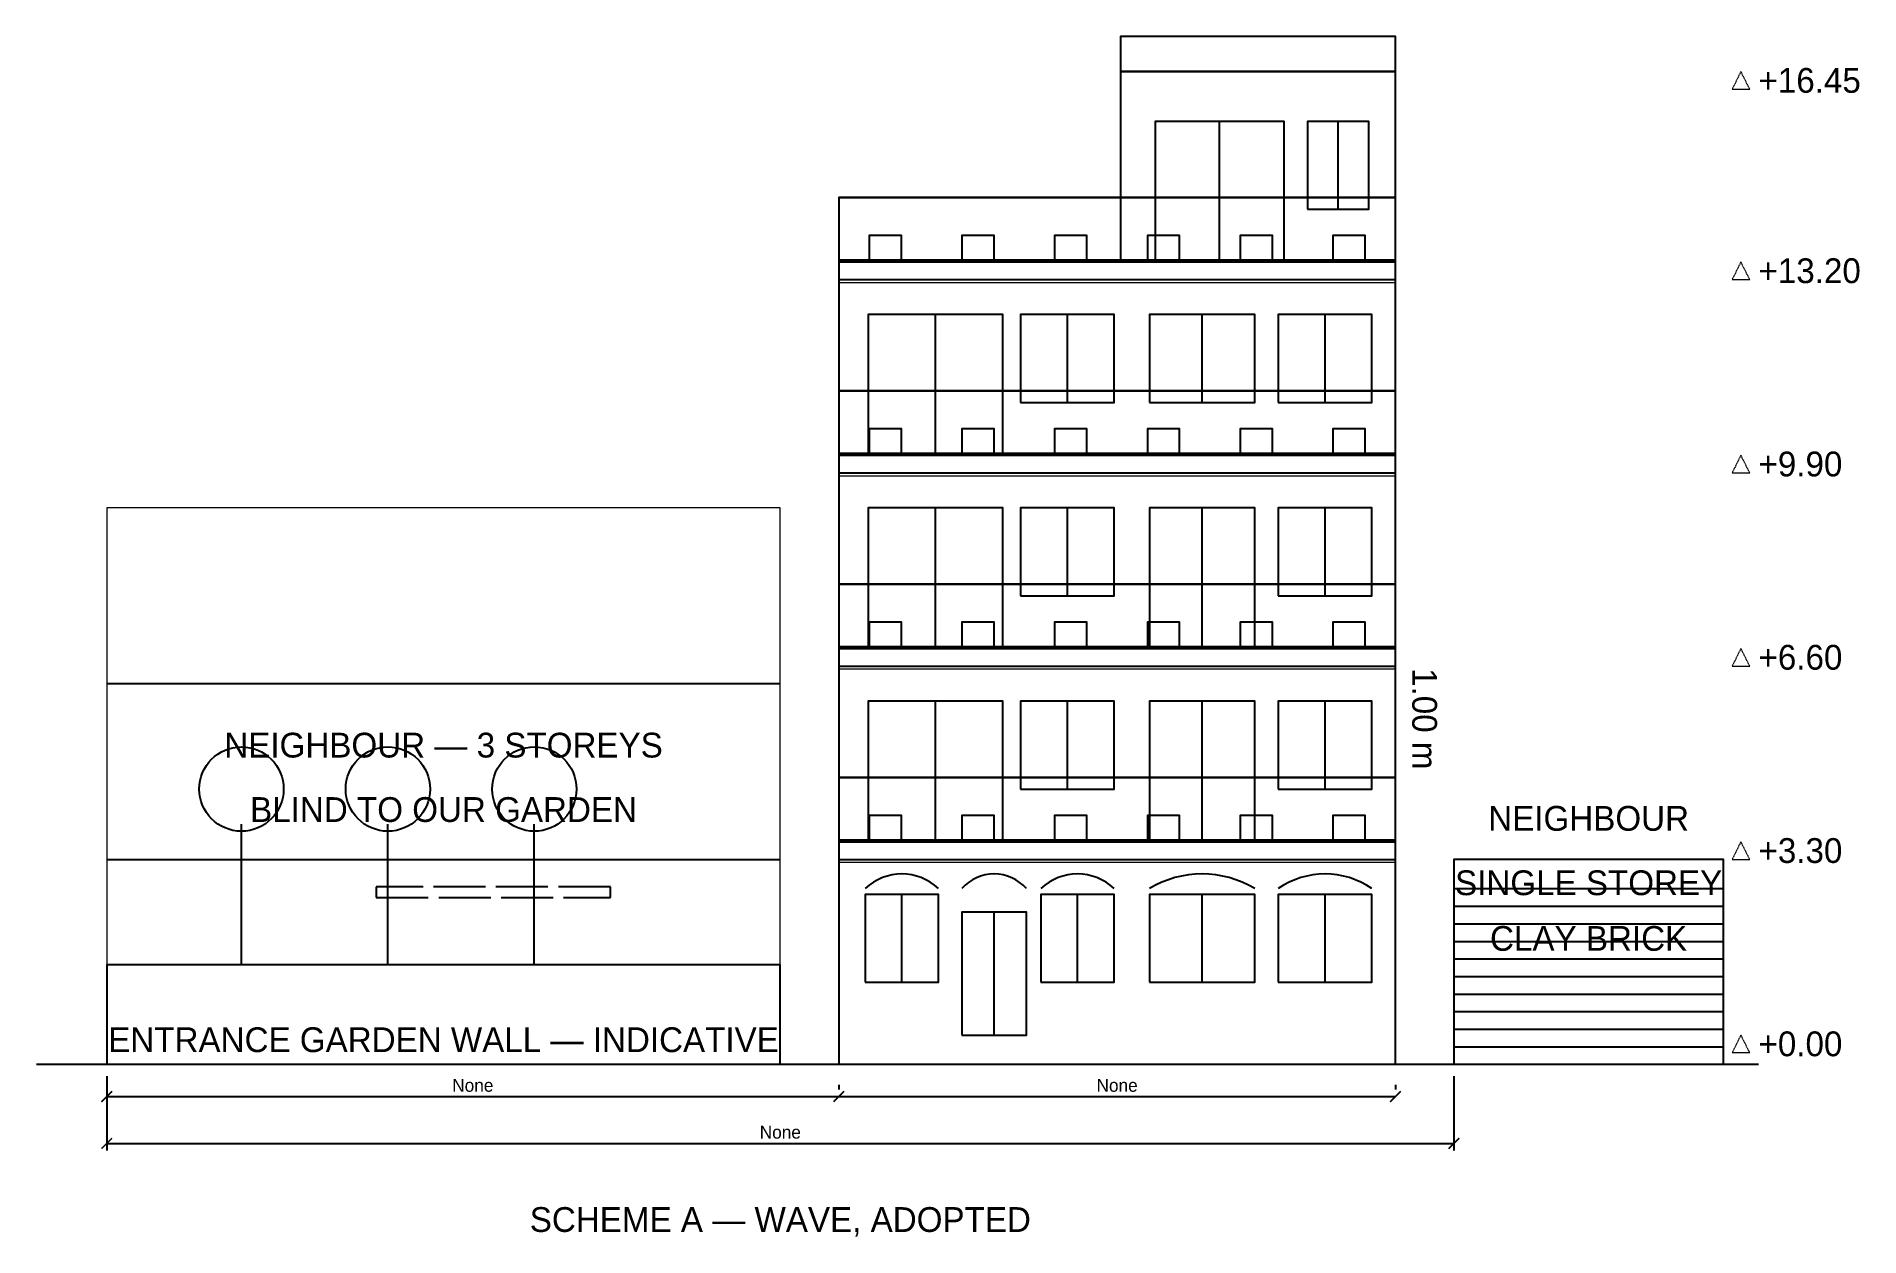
# Model space of a CAD drawing. Header units: millimetres. Extents: x -1200 to 29925, y -3440 to 17050.
import ezdxf
from ezdxf.enums import TextEntityAlignment as Align

# ---------------------------------------------------------------- set-up
doc = ezdxf.new("R2010")
doc.units = ezdxf.units.MM
doc.header["$LTSCALE"] = 20
doc.linetypes.add('DASHED', pattern=[1.524, 1.27, -0.254])
for name, color, linetype, lineweight in [('A-ANNO-DIMS', 5, 'CONTINUOUS', 13), ('A-ANNO-SYMB', 5, 'DASHED', 13), ('A-ANNO-TEXT', 7, 'CONTINUOUS', 13), ('A-FLOR', 7, 'CONTINUOUS', 25), ('A-FLOR-OVER', 7, 'CONTINUOUS', 25), ('A-FURN', 6, 'CONTINUOUS', 13)]:
    doc.layers.add(name, color=color, linetype=linetype, lineweight=lineweight)
doc.dimstyles.new('ARCH', dxfattribs={"dimtxt": 2.2, "dimasz": 1.8, "dimexe": 1.2, "dimexo": 2, "dimgap": 0.8, "dimtad": 1, "dimlfac": 0.001, "dimblk": 'ARCHTICK', "dimcen": 2.5, "dimazin": 3, "dimtfac": 1, "dimtmove": 0, "dimatfit": 3})

# ---------------------------------------------------------------- blocks, each defined once
blk = doc.blocks.new('_ARCHTICK')
at = {"color": 0, "linetype": 'BYBLOCK', "const_width": 0.15}
blk.add_lwpolyline([(-0.5, -0.5), (0.5, 0.5)], dxfattribs=at)

msp = doc.modelspace()

# ---------------------------------------------------------------- linework, layer by layer
at = {"layer": 'A-ANNO-SYMB'}
for points in [[(27900, 16450), (27750, 16150), (28050, 16150)], [(27900, 13200), (27750, 12900), (28050, 12900)], [(27900, 9900), (27750, 9600), (28050, 9600)], [(27900, 6600), (27750, 6300), (28050, 6300)], [(27900, 3300), (27750, 3000), (28050, 3000)], [(27900, 0), (27750, -300), (28050, -300)]]:
    msp.add_lwpolyline(points, close=True, dxfattribs=at)
at = {"layer": 'A-FLOR'}
for p, q in [((19000, 13200), (19000, 15600)), ((21025, 14100), (21025, 15600)), ((12500, 14300), (22000, 14300)), ((14150, 9900), (14150, 12300)), ((16400, 10800), (16400, 12300)), ((18700, 10800), (18700, 12300)), ((20800, 10800), (20800, 12300)), ((12500, 11000), (22000, 11000)), ((14150, 6600), (14150, 9000)), ((16400, 7500), (16400, 9000)), ((18700, 6600), (18700, 9000)), ((20800, 7500), (20800, 9000)), ((12500, 7700), (22000, 7700)), ((0, 6000), (11500, 6000)), ((14150, 3300), (14150, 5700)), ((16400, 4200), (16400, 5700)), ((18700, 3300), (18700, 5700)), ((20800, 4200), (20800, 5700)), ((12500, 4400), (22000, 4400)), ((2300, 1200), (2300, 3600)), ((4800, 1200), (4800, 3600)), ((7300, 1200), (7300, 3600)), ((0, 3000), (11500, 3000)), ((23000, 2500), (27600, 2500)), ((13575, 900), (13575, 2400)), ((16575, 900), (16575, 2400)), ((18700, 900), (18700, 2400)), ((20800, 900), (20800, 2400)), ((23000, 2200), (27600, 2200)), ((15150, 0), (15150, 2100)), ((23000, 1900), (27600, 1900)), ((23000, 1600), (27600, 1600)), ((23000, 1300), (27600, 1300)), ((23000, 1000), (27600, 1000)), ((23000, 700), (27600, 700)), ((23000, 400), (27600, 400)), ((23000, 100), (27600, 100)), ((23000, -200), (27600, -200)), ((-1200, -500), (28200, -500)), ((11100, -500), (23400, -500))]:
    msp.add_line(p, q, dxfattribs=at)
for points in [[(17310, 16450), (22000, 16450), (22000, 17050), (17310, 17050)], [(17310, 13200), (22000, 13200), (22000, 16450), (17310, 16450)], [(17900, 13200), (20100, 13200), (20100, 15600), (17900, 15600)], [(20500, 14100), (21550, 14100), (21550, 15600), (20500, 15600)], [(12500, 13200), (22000, 13200), (22000, 14300), (12500, 14300)], [(12500, 13200), (22000, 13200), (22000, 14300), (12500, 14300)], [(13016.667, 13200), (13566.667, 13200), (13566.667, 13650), (13016.667, 13650)], [(14600, 13200), (15150, 13200), (15150, 13650), (14600, 13650)], [(16183.333, 13200), (16733.333, 13200), (16733.333, 13650), (16183.333, 13650)], [(17766.667, 13200), (18316.667, 13200), (18316.667, 13650), (17766.667, 13650)], [(19350, 13200), (19900, 13200), (19900, 13650), (19350, 13650)], [(20933.333, 13200), (21483.333, 13200), (21483.333, 13650), (20933.333, 13650)], [(12500, 12900), (22000, 12900), (22000, 13230), (12500, 13230)], [(12500, -500), (22000, -500), (22000, 13200), (12500, 13200)], [(13000, 9900), (15300, 9900), (15300, 12300), (13000, 12300)], [(15600, 10800), (17200, 10800), (17200, 12300), (15600, 12300)], [(17800, 10800), (19600, 10800), (19600, 12300), (17800, 12300)], [(20000, 10800), (21600, 10800), (21600, 12300), (20000, 12300)], [(12500, 9900), (22000, 9900), (22000, 11000), (12500, 11000)], [(13016.667, 9900), (13566.667, 9900), (13566.667, 10350), (13016.667, 10350)], [(14600, 9900), (15150, 9900), (15150, 10350), (14600, 10350)], [(16183.333, 9900), (16733.333, 9900), (16733.333, 10350), (16183.333, 10350)], [(17766.667, 9900), (18316.667, 9900), (18316.667, 10350), (17766.667, 10350)], [(19350, 9900), (19900, 9900), (19900, 10350), (19350, 10350)], [(20933.333, 9900), (21483.333, 9900), (21483.333, 10350), (20933.333, 10350)], [(12500, 9600), (22000, 9600), (22000, 9930), (12500, 9930)], [(13000, 6600), (15300, 6600), (15300, 9000), (13000, 9000)], [(15600, 7500), (17200, 7500), (17200, 9000), (15600, 9000)], [(17800, 6600), (19600, 6600), (19600, 9000), (17800, 9000)], [(20000, 7500), (21600, 7500), (21600, 9000), (20000, 9000)], [(12500, 6600), (22000, 6600), (22000, 7700), (12500, 7700)], [(13016.667, 6600), (13566.667, 6600), (13566.667, 7050), (13016.667, 7050)], [(14600, 6600), (15150, 6600), (15150, 7050), (14600, 7050)], [(16183.333, 6600), (16733.333, 6600), (16733.333, 7050), (16183.333, 7050)], [(17766.667, 6600), (18316.667, 6600), (18316.667, 7050), (17766.667, 7050)], [(19350, 6600), (19900, 6600), (19900, 7050), (19350, 7050)], [(20933.333, 6600), (21483.333, 6600), (21483.333, 7050), (20933.333, 7050)], [(12500, 6300), (22000, 6300), (22000, 6630), (12500, 6630)], [(13000, 3300), (15300, 3300), (15300, 5700), (13000, 5700)], [(15600, 4200), (17200, 4200), (17200, 5700), (15600, 5700)], [(17800, 3300), (19600, 3300), (19600, 5700), (17800, 5700)], [(20000, 4200), (21600, 4200), (21600, 5700), (20000, 5700)], [(12500, 3300), (22000, 3300), (22000, 4400), (12500, 4400)], [(13016.667, 3300), (13566.667, 3300), (13566.667, 3750), (13016.667, 3750)], [(14600, 3300), (15150, 3300), (15150, 3750), (14600, 3750)], [(16183.333, 3300), (16733.333, 3300), (16733.333, 3750), (16183.333, 3750)], [(17766.667, 3300), (18316.667, 3300), (18316.667, 3750), (17766.667, 3750)], [(19350, 3300), (19900, 3300), (19900, 3750), (19350, 3750)], [(20933.333, 3300), (21483.333, 3300), (21483.333, 3750), (20933.333, 3750)], [(12500, 3000), (22000, 3000), (22000, 3330), (12500, 3330)], [(23000, -500), (27600, -500), (27600, 3000), (23000, 3000)], [(12950, 900), (14200, 900), (14200, 2400), (12950, 2400)], [(15950, 900), (17200, 900), (17200, 2400), (15950, 2400)], [(17800, 900), (19600, 900), (19600, 2400), (17800, 2400)], [(20000, 900), (21600, 900), (21600, 2400), (20000, 2400)], [(14600, 0), (15700, 0), (15700, 2100), (14600, 2100)], [(0, -500), (11500, -500), (11500, 1200), (0, 1200)]]:
    msp.add_lwpolyline(points, close=True, dxfattribs=at)
for centre in [(2300, 4200), (4800, 4200), (7300, 4200)]:
    msp.add_circle(centre, 720, dxfattribs=at)
for centre, radius, start, end in [((13575, 1843.75), 906.25, 46.397181, 133.602819), ((15150, 2020), 730, 41.1120904, 138.8879096), ((16575, 1843.75), 906.25, 46.397181, 133.602819), ((18700, 1005), 1745, 58.951778, 121.048222), ((20800, 1345), 1405, 55.2919507, 124.7080493)]:
    msp.add_arc(centre, radius, start, end, dxfattribs=at)
at = {"layer": 'A-FLOR-OVER', "linetype": 'DASHED', "ltscale": 35}
msp.add_lwpolyline([(4600, 2350), (8600, 2350), (8600, 2530), (4600, 2530)], close=True, dxfattribs=at)
at = {"layer": 'A-FURN'}
for points in [[(12500, 12850), (22000, 12850), (22000, 12900), (12500, 12900)], [(12500, 9550), (22000, 9550), (22000, 9600), (12500, 9600)], [(0, -500), (11500, -500), (11500, 9000), (0, 9000)], [(12500, 6250), (22000, 6250), (22000, 6300), (12500, 6300)], [(12500, 2950), (22000, 2950), (22000, 3000), (12500, 3000)]]:
    msp.add_lwpolyline(points, close=True, dxfattribs=at)

# ---------------------------------------------------------------- texts
at = {"layer": 'A-ANNO-TEXT'}
for s, p in [('+16.45', (28200, 16300)), ('+13.20', (28200, 13050)), ('+9.90', (28200, 9750)), ('+6.60', (28200, 6450)), ('+3.30', (28200, 3150)), ('+0.00', (28200, -150))]:
    msp.add_text(s, height=423.3333, dxfattribs=at).set_placement(p, align=Align.MIDDLE_LEFT)
msp.add_text('1.00 m', height=423.3333, rotation=-90, dxfattribs=at).set_placement((22500, 5400), align=Align.MIDDLE_CENTER)
for s, height, p in [('NEIGHBOUR — 3 STOREYS', 423.33333, (5750, 4950)), ('BLIND TO OUR GARDEN', 423.33333, (5750, 3850)), ('NEIGHBOUR', 423.3333, (25300, 3700)), ('SINGLE STOREY', 423.33333, (25300, 2600)), ('CLAY BRICK', 423.3333, (25300, 1650)), ('ENTRANCE GARDEN WALL — INDICATIVE', 423.33333, (5750, -80)), ('SCHEME A — WAVE, ADOPTED', 423.33333, (11500, -3150))]:
    msp.add_text(s, height=height, dxfattribs=at).set_placement(p, align=Align.MIDDLE_CENTER)

# ---------------------------------------------------------------- dimensions: what is measured, and where the dimension line sits
at = {"layer": 'A-ANNO-DIMS'}
for base, p1, p2 in [((0, -1850), (0, -500), (23000, -500)), ((0, -1050), (0, -1050), (12500, -1050)), ((12500, -1050), (12500, -1050), (22000, -1050))]:
    msp.add_linear_dim(base=base, p1=p1, p2=p2, text='None', dimstyle='ARCH', override={"dimscale": 100}, dxfattribs=at).render()

doc.saveas('drawing.dxf')
